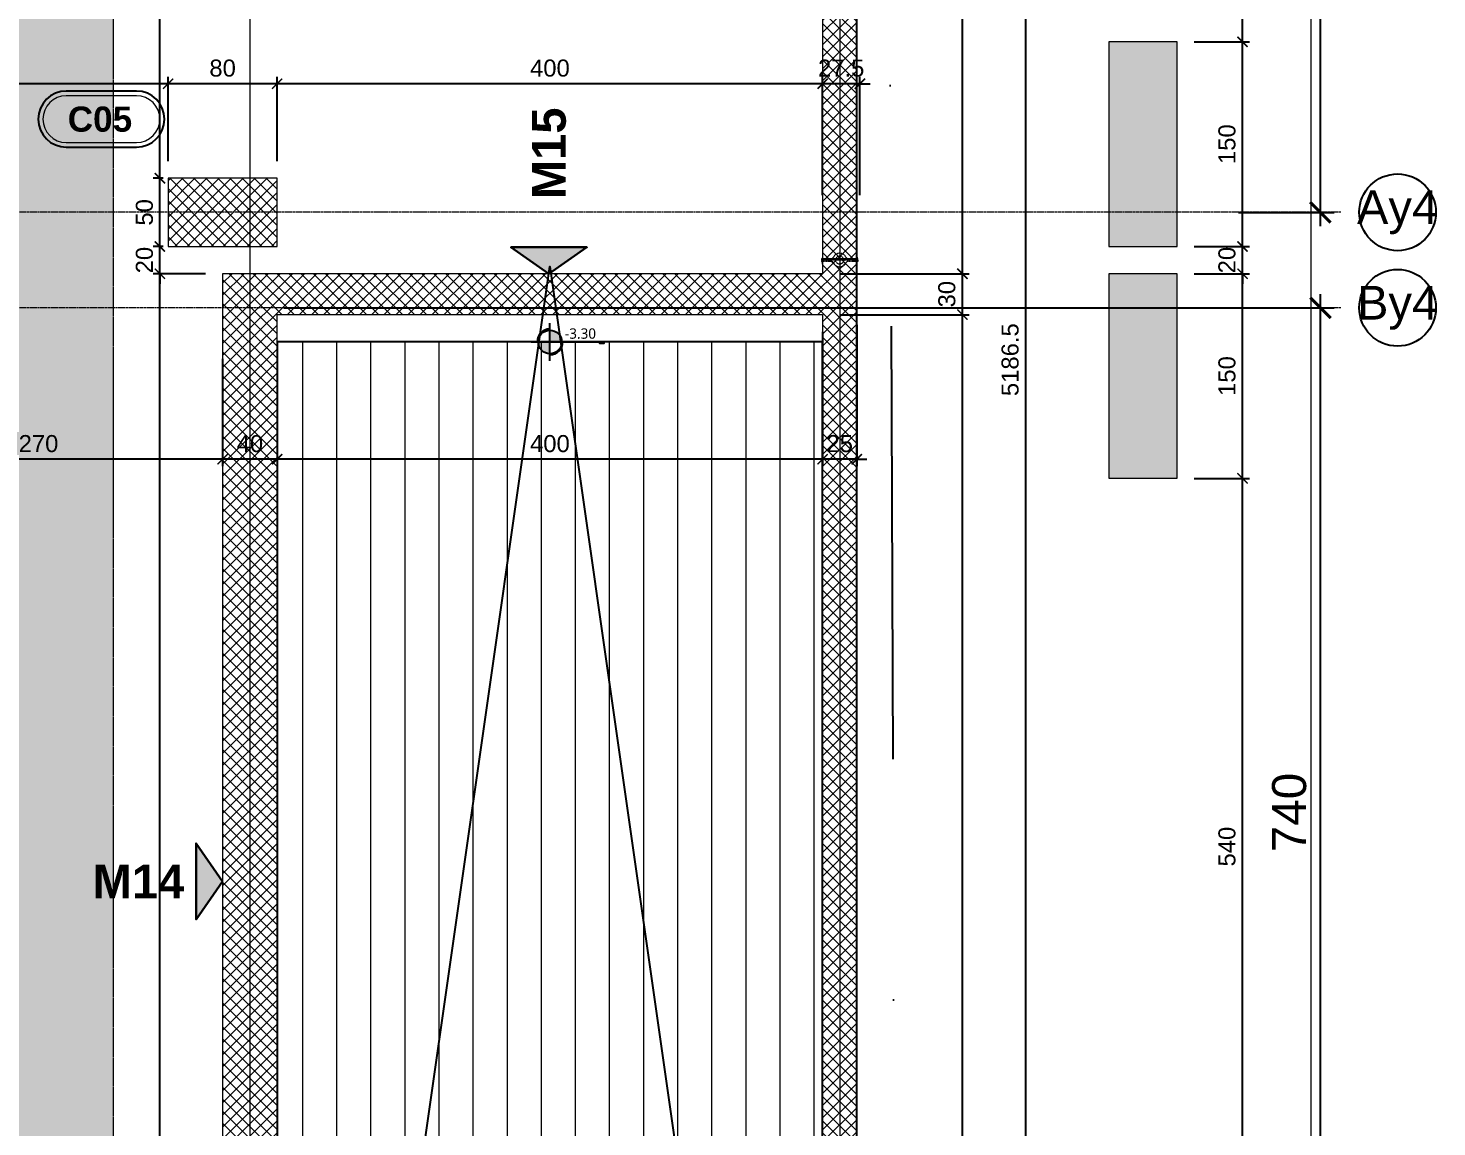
# Model space of a CAD drawing. Header units: inches. Extents: x 22 to 5410, y 6 to 6984.
# Drawn here: x 4377 to 5410, y 2442 to 3248 of the extents above; entities that cross this region are included whole.
import ezdxf
from ezdxf.enums import TextEntityAlignment as Align

# ---------------------------------------------------------------- set-up
doc = ezdxf.new("R2010")
doc.units = ezdxf.units.IN
doc.header["$MEASUREMENT"] = 0
for name, pattern in [('23486-A01$0${ Chain Double-Dash }', [0]), ('AXES', [2, 1.25, -0.25, 0.25, -0.25]), ('CACHE', [0.375, 0.25, -0.125]), ('CONTINU', [0]), ('Dot & Dashed', [335.138881, 158.75, -88.194444, 0, -88.194437])]:
    doc.linetypes.add(name, pattern=pattern)
for name, color, linetype in [('ARMINF', 1, 'Continuous'), ('AXES', 10, 'AXES'), ('BETON CACHE', 4, 'CACHE'), ('BETON COUPE', 3, 'CONTINU'), ('BORD', 5, 'Continuous'), ('CARTOUCHE @ 1', 7, 'Continuous'), ('COTE 50ème', 1, 'Continuous'), ('ELEVATION', 150, 'Continuous'), ('PILIER', 7, 'Continuous')]:
    doc.layers.add(name, color=color, linetype=linetype)
doc.layers.add('BETON HACHURE', color=252, linetype='Continuous', lineweight=13)
doc.layers.add('JOINT JEKTO', color=150, linetype='AXES', lineweight=35)
doc.layers.add('FMULT', color=150, linetype='Continuous', plot=False)
doc.layers.add('FOND DE FOUILLE', color=7, linetype='Continuous', true_color=0xfff3e5)
doc.layers.add('HORS GEL', color=7, linetype='CACHE', lineweight=5, true_color=0x00661a)
doc.layers.add('New_2D Drafting - General_Pen_No__4', color=252, linetype='Continuous', lineweight=13, true_color=0x696969)
doc.styles.add('BRMNAMES', font='swisseb.ttf', dxfattribs={"height": 20})
doc.styles.add('FA_Trebuchet 2.2 mm (cursiva-b.a)', font='trebucit.ttf', dxfattribs={"height": 2.2})
doc.styles.add('FN_TEXT_1.50', font='arial.ttf', dxfattribs={"height": 10})
doc.styles.add('RS_TEXT_1.50', font='arial.ttf', dxfattribs={"height": 12.5})
doc.styles.add('RS_TXT_100', font='arial.ttf', dxfattribs={"height": 25})
doc.styles.add('RS_TXT_50', font='arial.ttf', dxfattribs={"height": 12.5})
doc.dimstyles.new('RS_100CM_LINEAIRE', dxfattribs={"dimscale": 10, "dimtxt": 25, "dimasz": 1.5, "dimexe": 1, "dimexo": 2.5, "dimgap": 1, "dimtad": 1, "dimdec": 1, "dimrnd": 0.5, "dimdsep": 46, "dimtxsty": 'RS_TXT_100', "dimblk1": 'ARCHTICK', "dimblk2": 'ARCHTICK', "dimsah": 1, "dimcen": 2.5, "dimdle": 1, "dimclrt": 4, "dimadec": 0, "dimazin": 2, "dimtfac": 1, "dimtdec": 1, "dimtix": 1, "dimtmove": 2, "dimatfit": 3, "dimfxl": 1, "dimtolj": 1, "dimtzin": 0, "dimarcsym": 0})
doc.dimstyles.new('RS_50CM_LINEAIRE', dxfattribs={"dimscale": 5, "dimtxt": 12.5, "dimasz": 1.5, "dimexe": 1, "dimexo": 2.5, "dimgap": 1, "dimtad": 1, "dimdec": 1, "dimrnd": 0.5, "dimdsep": 46, "dimtxsty": 'RS_TXT_50', "dimblk1": 'ARCHTICK', "dimblk2": 'ARCHTICK', "dimsah": 1, "dimcen": 2.5, "dimdle": 1, "dimclrt": 4, "dimadec": 0, "dimazin": 2, "dimtfac": 1, "dimtdec": 1, "dimtix": 1, "dimtmove": 2, "dimatfit": 3, "dimfxl": 1, "dimtolj": 1, "dimtzin": 0, "dimarcsym": 0})

# ---------------------------------------------------------------- blocks, each defined once
blk = doc.blocks.new('A$C0b76a7b2')
at = {"layer": 'FMULT', "true_color": 0xcbb8ff}
h = blk.add_hatch(color=254, dxfattribs=at)
h.paths.add_polyline_path([(-470, 576.15), (-420, 576.15), (-420, 656.15), (-470, 656.15)])
h.paths.add_polyline_path([(234.92, 691.15), (184.92, 691.15), (184.92, 541.15), (234.92, 541.15)])
h.paths.add_polyline_path([(234.92, 1366.15), (184.92, 1366.15), (184.92, 1216.15), (234.92, 1216.15)])
h.paths.add_polyline_path([(234.92, 150), (184.92, 150), (184.92, 0), (234.92, 0)])
h.paths.add_polyline_path([(234.92, 1966.15), (184.92, 1966.15), (184.92, 1816.15), (234.92, 1816.15)])
h.paths.add_polyline_path([(234.92, 2656.15), (184.92, 2656.15), (184.92, 2506.15), (234.92, 2506.15)])
h.paths.add_polyline_path([(234.92, 2826.15), (184.92, 2826.15), (184.92, 2676.15), (234.92, 2676.15)])
h.paths.add_polyline_path([(234.92, 3516.15), (184.92, 3516.15), (184.92, 3366.15), (234.92, 3366.15)])
h.paths.add_polyline_path([(234.92, 4116.15), (184.92, 4116.15), (184.92, 3966.15), (234.92, 3966.15)])
h.paths.add_polyline_path([(234.92, 4791.15), (184.92, 4791.15), (184.92, 4641.15), (234.92, 4641.15)])
h.paths.add_polyline_path([(234.92, 5186.29), (184.92, 5186.29), (184.92, 5036.29), (234.92, 5036.29)])
at = {"layer": 'FMULT', "color": 3, "lineweight": 5}
for points in [[(234.92, 2826.15), (184.92, 2826.15), (184.92, 2676.15), (234.92, 2676.15)], [(234.92, 2656.15), (184.92, 2656.15), (184.92, 2506.15), (234.92, 2506.15)]]:
    blk.add_lwpolyline(points, close=True, dxfattribs=at)
blk = doc.blocks.new('AXES_FN')
at = {"color": 0, "linetype": 'Continuous'}
blk.add_circle((0, 15), 15, dxfattribs=at)
at = {"color": 0, "style": 'FN_TEXT_1.50'}
blk.add_attdef('AXES', text='', height=12.5, dxfattribs=at).set_placement((-48.89, 20.63), align=Align.MIDDLE_CENTER)
blk = doc.blocks.new('_ArchTick')
at = {"color": 0, "linetype": 'ByBlock', "const_width": 0.15}
blk.add_lwpolyline([(-0.5, -0.5), (0.5, 0.5)], dxfattribs=at)
blk = doc.blocks.new('*D569')
at = {"layer": 'AXES', "color": 0, "linetype": 'Continuous', "lineweight": -2, "ltscale": 0.5, "transparency": 16777216}
for p, q in [((5324.2, 3102.6), (5324.2, 3862.6)), ((5264.2, 3852.6), (5334.2, 3852.6)), ((5264.2, 3112.6), (5334.2, 3112.6))]:
    blk.add_line(p, q, dxfattribs=at)
at = {"layer": 'Defpoints', "color": 0, "linetype": 'Continuous', "ltscale": 0.5, "transparency": 16777216}
for p in [(5239.2, 3852.6), (5324.2, 3852.6), (5239.2, 3112.6)]:
    blk.add_point(p, dxfattribs=at)
at = {"layer": 'AXES', "color": 0, "linetype": 'Continuous', "lineweight": -2, "ltscale": 0.5, "transparency": 16777216, "xscale": 15, "yscale": 15, "zscale": 15}
for p, rotation in [((5324.2, 3852.6), 90), ((5324.2, 3112.6), 270)]:
    blk.add_blockref('_ArchTick', p, dxfattribs=dict(at, rotation=rotation))
at = {"layer": 'AXES', "color": 4, "linetype": 'Continuous', "lineweight": 5, "ltscale": 0.5, "transparency": 16777216, "insert": (5301.4, 3482.6), "char_height": 25, "attachment_point": 5, "rotation": 90, "style": 'RS_TXT_100'}
blk.add_mtext('\\A1;740', dxfattribs=at)
blk = doc.blocks.new('*D437')
at = {"layer": 'AXES', "color": 0, "linetype": 'Continuous', "lineweight": -2, "ltscale": 0.5, "transparency": 16777216}
for p, q in [((5324.2, 2292.6), (5324.2, 3052.6)), ((4564.2, 3042.6), (5334.2, 3042.6)), ((4564.2, 2302.6), (5334.2, 2302.6))]:
    blk.add_line(p, q, dxfattribs=at)
at = {"layer": 'Defpoints', "color": 0, "linetype": 'Continuous', "ltscale": 0.5, "transparency": 16777216}
for p in [(4539.2, 3042.6), (5324.2, 3042.6), (4539.2, 2302.6)]:
    blk.add_point(p, dxfattribs=at)
at = {"layer": 'AXES', "color": 0, "linetype": 'Continuous', "lineweight": -2, "ltscale": 0.5, "transparency": 16777216, "xscale": 15, "yscale": 15, "zscale": 15}
for p, rotation in [((5324.2, 3042.6), 90), ((5324.2, 2302.6), 270)]:
    blk.add_blockref('_ArchTick', p, dxfattribs=dict(at, rotation=rotation))
at = {"layer": 'AXES', "color": 4, "linetype": 'Continuous', "lineweight": 5, "ltscale": 0.5, "transparency": 16777216, "insert": (5301.4, 2672.6), "char_height": 25, "attachment_point": 5, "rotation": 90, "style": 'RS_TXT_100'}
blk.add_mtext('\\A1;740', dxfattribs=at)
blk = doc.blocks.new('PILIER')
at = {"color": 252}
blk.add_lwpolyline([(1.563, 1.2), (-1.437, 1.2, 1), (-1.437, -1.2), (1.563, -1.2, 1), (1.563, 1.2, -1)], format="xyb", dxfattribs=at)
at = {"color": 10, "lineweight": 20}
blk.add_lwpolyline([(1.563, 1), (-1.437, 1, 1), (-1.437, -1), (1.563, -1, 1)], format="xyb", close=True, dxfattribs=at)
at = {"color": 7, "style": 'BRMNAMES'}
blk.add_attdef('PILIER_TEXTE', text='', height=1.076, dxfattribs=at).set_placement((0, 0), align=Align.MIDDLE_CENTER)
blk = doc.blocks.new('ELEVATION _2')
blk.add_hatch(color=0).paths.add_polyline_path([(1.218, -0.851), (0, 0), (-1.218, -0.851)])
at = {"color": 0, "lineweight": 30}
blk.add_lwpolyline([(0, 0), (1.218, -0.851), (-1.218, -0.851), (0, 0)], dxfattribs=at)
at = {"color": 0, "style": 'BRMNAMES'}
blk.add_attdef('ELEVATION_TEXTE', text='', height=1.076, rotation=90, dxfattribs=at).set_placement((0, -1.251), align=Align.MIDDLE_RIGHT)
blk = doc.blocks.new('*D451')
at = {"layer": 'COTE 50ème', "color": 0, "lineweight": -2, "transparency": 16777216}
for p, q in [((4984.2, 3030.1), (4984.2, 2926.6)), ((4959.2, 3025.1), (4959.2, 2926.6)), ((4959.2, 2931.6), (4951.7, 2931.6)), ((4984.2, 2931.6), (4959.2, 2931.6)), ((4984.2, 2931.6), (4991.7, 2931.6))]:
    blk.add_line(p, q, dxfattribs=at)
at = {"layer": 'Defpoints', "color": 0, "transparency": 16777216}
for p in [(4959.2, 3037.6), (4984.2, 3042.6), (4959.2, 2931.6)]:
    blk.add_point(p, dxfattribs=at)
at = {"layer": 'COTE 50ème', "color": 0, "lineweight": -2, "transparency": 16777216, "xscale": 7.5, "yscale": 7.5, "zscale": 7.5}
blk.add_blockref('_ArchTick', (4959.2, 2931.6), dxfattribs=at)
at = {"layer": 'COTE 50ème', "color": 0, "lineweight": -2, "transparency": 16777216, "xscale": 7.5, "yscale": 7.5, "zscale": 7.5, "rotation": 180}
blk.add_blockref('_ArchTick', (4984.2, 2931.6), dxfattribs=at)
at = {"layer": 'COTE 50ème', "color": 4, "transparency": 16777216, "insert": (4971.7, 2943), "char_height": 12.5, "attachment_point": 5, "style": 'RS_TXT_50'}
blk.add_mtext('\\A1;25', dxfattribs=at)
blk = doc.blocks.new('*D452')
at = {"layer": 'COTE 50ème', "color": 0, "lineweight": -2, "transparency": 16777216}
for p, q in [((4959.2, 3025.1), (4959.2, 2926.6)), ((4559.2, 3005.1), (4559.2, 2926.6)), ((4964.2, 2931.6), (4554.2, 2931.6))]:
    blk.add_line(p, q, dxfattribs=at)
at = {"layer": 'Defpoints', "color": 0, "transparency": 16777216}
for p in [(4959.2, 3037.6), (4559.2, 3017.6), (4559.2, 2931.6)]:
    blk.add_point(p, dxfattribs=at)
at = {"layer": 'COTE 50ème', "color": 0, "lineweight": -2, "transparency": 16777216, "xscale": 7.5, "yscale": 7.5, "zscale": 7.5, "rotation": 180}
blk.add_blockref('_ArchTick', (4559.2, 2931.6), dxfattribs=at)
at = {"layer": 'COTE 50ème', "color": 0, "lineweight": -2, "transparency": 16777216, "xscale": 7.5, "yscale": 7.5, "zscale": 7.5}
blk.add_blockref('_ArchTick', (4959.2, 2931.6), dxfattribs=at)
at = {"layer": 'COTE 50ème', "color": 4, "transparency": 16777216, "insert": (4759.2, 2943), "char_height": 12.5, "attachment_point": 5, "style": 'RS_TXT_50'}
blk.add_mtext('\\A1;400', dxfattribs=at)
blk = doc.blocks.new('*D453')
at = {"layer": 'COTE 50ème', "color": 0, "lineweight": -2, "transparency": 16777216}
for p, q in [((4519.2, 3005.1), (4519.2, 2926.6)), ((4559.2, 3005.1), (4559.2, 2926.6)), ((4564.2, 2931.6), (4514.2, 2931.6))]:
    blk.add_line(p, q, dxfattribs=at)
at = {"layer": 'Defpoints', "color": 0, "transparency": 16777216}
for p in [(4519.2, 3017.6), (4559.2, 3017.6), (4519.2, 2931.6)]:
    blk.add_point(p, dxfattribs=at)
at = {"layer": 'COTE 50ème', "color": 0, "lineweight": -2, "transparency": 16777216, "xscale": 7.5, "yscale": 7.5, "zscale": 7.5, "rotation": 180}
blk.add_blockref('_ArchTick', (4519.2, 2931.6), dxfattribs=at)
at = {"layer": 'COTE 50ème', "color": 0, "lineweight": -2, "transparency": 16777216, "xscale": 7.5, "yscale": 7.5, "zscale": 7.5}
blk.add_blockref('_ArchTick', (4559.2, 2931.6), dxfattribs=at)
at = {"layer": 'COTE 50ème', "color": 4, "transparency": 16777216, "insert": (4539.2, 2943), "char_height": 12.5, "attachment_point": 5, "style": 'RS_TXT_50'}
blk.add_mtext('\\A1;40', dxfattribs=at)
blk = doc.blocks.new('*D454')
at = {"layer": 'COTE 50ème', "color": 0, "lineweight": -2, "transparency": 16777216}
for p, q in [((4249.2, 3005.1), (4249.2, 2926.6)), ((4519.2, 3005.1), (4519.2, 2926.6)), ((4524.2, 2931.6), (4244.2, 2931.6))]:
    blk.add_line(p, q, dxfattribs=at)
at = {"layer": 'Defpoints', "color": 0, "transparency": 16777216}
for p in [(4249.2, 3017.6), (4519.2, 3017.6), (4249.2, 2931.6)]:
    blk.add_point(p, dxfattribs=at)
at = {"layer": 'COTE 50ème', "color": 0, "lineweight": -2, "transparency": 16777216, "xscale": 7.5, "yscale": 7.5, "zscale": 7.5, "rotation": 180}
blk.add_blockref('_ArchTick', (4249.2, 2931.6), dxfattribs=at)
at = {"layer": 'COTE 50ème', "color": 0, "lineweight": -2, "transparency": 16777216, "xscale": 7.5, "yscale": 7.5, "zscale": 7.5}
blk.add_blockref('_ArchTick', (4519.2, 2931.6), dxfattribs=at)
at = {"layer": 'COTE 50ème', "color": 4, "transparency": 16777216, "insert": (4384.2, 2943), "char_height": 12.5, "attachment_point": 5, "style": 'RS_TXT_50'}
blk.add_mtext('\\A1;270', dxfattribs=at)
blk = doc.blocks.new('*D473')
at = {"layer": 'COTE 50ème', "color": 0, "lineweight": -2, "transparency": 16777216}
for p, q in [((4959.2, 3206.9), (4951.7, 3206.9)), ((4959.2, 3125.1), (4959.2, 3211.9)), ((4986.5, 3206.9), (4959.2, 3206.9)), ((4986.5, 3125.1), (4986.5, 3211.9)), ((4986.5, 3206.9), (4994, 3206.9))]:
    blk.add_line(p, q, dxfattribs=at)
at = {"layer": 'Defpoints', "color": 0, "transparency": 16777216}
for p in [(4959.2, 3206.9), (4959.2, 3112.6), (4986.5, 3112.6)]:
    blk.add_point(p, dxfattribs=at)
at = {"layer": 'COTE 50ème', "color": 0, "lineweight": -2, "transparency": 16777216, "xscale": 7.5, "yscale": 7.5, "zscale": 7.5}
blk.add_blockref('_ArchTick', (4959.2, 3206.9), dxfattribs=at)
at = {"layer": 'COTE 50ème', "color": 0, "lineweight": -2, "transparency": 16777216, "xscale": 7.5, "yscale": 7.5, "zscale": 7.5, "rotation": 180}
blk.add_blockref('_ArchTick', (4986.5, 3206.9), dxfattribs=at)
at = {"layer": 'COTE 50ème', "color": 4, "transparency": 16777216, "insert": (4972.8, 3218.3), "char_height": 12.5, "attachment_point": 5, "style": 'RS_TXT_50'}
blk.add_mtext('\\A1;27.5', dxfattribs=at)
blk = doc.blocks.new('*D474')
at = {"layer": 'COTE 50ème', "color": 0, "lineweight": -2, "transparency": 16777216}
for p, q in [((4964.2, 3206.9), (4554.2, 3206.9)), ((4559.2, 3150.1), (4559.2, 3211.9)), ((4959.2, 3125.1), (4959.2, 3211.9))]:
    blk.add_line(p, q, dxfattribs=at)
at = {"layer": 'Defpoints', "color": 0, "transparency": 16777216}
for p in [(4559.2, 3206.9), (4559.2, 3137.6), (4959.2, 3112.6)]:
    blk.add_point(p, dxfattribs=at)
at = {"layer": 'COTE 50ème', "color": 0, "lineweight": -2, "transparency": 16777216, "xscale": 7.5, "yscale": 7.5, "zscale": 7.5, "rotation": 180}
blk.add_blockref('_ArchTick', (4559.2, 3206.9), dxfattribs=at)
at = {"layer": 'COTE 50ème', "color": 0, "lineweight": -2, "transparency": 16777216, "xscale": 7.5, "yscale": 7.5, "zscale": 7.5}
blk.add_blockref('_ArchTick', (4959.2, 3206.9), dxfattribs=at)
at = {"layer": 'COTE 50ème', "color": 4, "transparency": 16777216, "insert": (4759.2, 3218.3), "char_height": 12.5, "attachment_point": 5, "style": 'RS_TXT_50'}
blk.add_mtext('\\A1;400', dxfattribs=at)
blk = doc.blocks.new('*D475')
at = {"layer": 'COTE 50ème', "color": 0, "lineweight": -2, "transparency": 16777216}
for p, q in [((4564.2, 3206.9), (4474.2, 3206.9)), ((4479.2, 3150.1), (4479.2, 3211.9)), ((4559.2, 3150.1), (4559.2, 3211.9))]:
    blk.add_line(p, q, dxfattribs=at)
at = {"layer": 'Defpoints', "color": 0, "transparency": 16777216}
for p in [(4479.2, 3206.9), (4479.2, 3137.6), (4559.2, 3137.6)]:
    blk.add_point(p, dxfattribs=at)
at = {"layer": 'COTE 50ème', "color": 0, "lineweight": -2, "transparency": 16777216, "xscale": 7.5, "yscale": 7.5, "zscale": 7.5, "rotation": 180}
blk.add_blockref('_ArchTick', (4479.2, 3206.9), dxfattribs=at)
at = {"layer": 'COTE 50ème', "color": 0, "lineweight": -2, "transparency": 16777216, "xscale": 7.5, "yscale": 7.5, "zscale": 7.5}
blk.add_blockref('_ArchTick', (4559.2, 3206.9), dxfattribs=at)
at = {"layer": 'COTE 50ème', "color": 4, "transparency": 16777216, "insert": (4519.2, 3218.3), "char_height": 12.5, "attachment_point": 5, "style": 'RS_TXT_50'}
blk.add_mtext('\\A1;80', dxfattribs=at)
blk = doc.blocks.new('*D476')
at = {"layer": 'COTE 50ème', "color": 0, "lineweight": -2, "transparency": 16777216}
for p, q in [((4484.2, 3206.9), (4174.2, 3206.9)), ((4179.2, 3150.1), (4179.2, 3211.9)), ((4479.2, 3150.1), (4479.2, 3211.9))]:
    blk.add_line(p, q, dxfattribs=at)
at = {"layer": 'Defpoints', "color": 0, "transparency": 16777216}
for p in [(4179.2, 3206.9), (4179.2, 3137.6), (4479.2, 3137.6)]:
    blk.add_point(p, dxfattribs=at)
at = {"layer": 'COTE 50ème', "color": 0, "lineweight": -2, "transparency": 16777216, "xscale": 7.5, "yscale": 7.5, "zscale": 7.5, "rotation": 180}
blk.add_blockref('_ArchTick', (4179.2, 3206.9), dxfattribs=at)
at = {"layer": 'COTE 50ème', "color": 0, "lineweight": -2, "transparency": 16777216, "xscale": 7.5, "yscale": 7.5, "zscale": 7.5}
blk.add_blockref('_ArchTick', (4479.2, 3206.9), dxfattribs=at)
at = {"layer": 'COTE 50ème', "color": 4, "transparency": 16777216, "insert": (4329.2, 3218.3), "char_height": 12.5, "attachment_point": 5, "style": 'RS_TXT_50'}
blk.add_mtext('\\A1;300', dxfattribs=at)
blk = doc.blocks.new('*D556')
at = {"layer": 'COTE 50ème', "color": 0, "lineweight": -2, "transparency": 16777216}
for p, q in [((4971.7, 3037.6), (5066.7, 3037.6)), ((5061.7, 406.5), (5061.7, 3042.6)), ((4996.7, 411.5), (5066.7, 411.5))]:
    blk.add_line(p, q, dxfattribs=at)
at = {"layer": 'Defpoints', "color": 0, "transparency": 16777216}
for p in [(4959.2, 3037.6), (5061.7, 3037.6), (4984.2, 411.5)]:
    blk.add_point(p, dxfattribs=at)
at = {"layer": 'COTE 50ème', "color": 0, "lineweight": -2, "transparency": 16777216, "xscale": 7.5, "yscale": 7.5, "zscale": 7.5}
for p, rotation in [((5061.7, 3037.6), 90), ((5061.7, 411.5), 270)]:
    blk.add_blockref('_ArchTick', p, dxfattribs=dict(at, rotation=rotation))
at = {"layer": 'COTE 50ème', "color": 4, "transparency": 16777216, "insert": (5050.3, 1724.6), "char_height": 12.5, "attachment_point": 5, "rotation": 90, "style": 'RS_TXT_50'}
blk.add_mtext('\\A1;2626', dxfattribs=at)
blk = doc.blocks.new('*D557')
at = {"layer": 'COTE 50ème', "color": 0, "lineweight": -2, "transparency": 16777216}
for p, q in [((5061.7, 3032.6), (5061.7, 3072.6)), ((4971.7, 3067.6), (5066.7, 3067.6)), ((4971.7, 3037.6), (5066.7, 3037.6))]:
    blk.add_line(p, q, dxfattribs=at)
at = {"layer": 'Defpoints', "color": 0, "transparency": 16777216}
for p in [(4959.2, 3067.6), (5061.7, 3067.6), (4959.2, 3037.6)]:
    blk.add_point(p, dxfattribs=at)
at = {"layer": 'COTE 50ème', "color": 0, "lineweight": -2, "transparency": 16777216, "xscale": 7.5, "yscale": 7.5, "zscale": 7.5}
for p, rotation in [((5061.7, 3067.6), 90), ((5061.7, 3037.6), 270)]:
    blk.add_blockref('_ArchTick', p, dxfattribs=dict(at, rotation=rotation))
at = {"layer": 'COTE 50ème', "color": 4, "transparency": 16777216, "insert": (5050.3, 3052.6), "char_height": 12.5, "attachment_point": 5, "rotation": 90, "style": 'RS_TXT_50'}
blk.add_mtext('\\A1;30', dxfattribs=at)
blk = doc.blocks.new('*D558')
at = {"layer": 'COTE 50ème', "color": 0, "lineweight": -2, "transparency": 16777216}
for p, q in [((4971.7, 3812.6), (5066.7, 3812.6)), ((5061.7, 3062.6), (5061.7, 3817.6)), ((4971.7, 3067.6), (5066.7, 3067.6))]:
    blk.add_line(p, q, dxfattribs=at)
at = {"layer": 'Defpoints', "color": 0, "transparency": 16777216}
for p in [(4959.2, 3812.6), (5061.7, 3812.6), (4959.2, 3067.6)]:
    blk.add_point(p, dxfattribs=at)
at = {"layer": 'COTE 50ème', "color": 0, "lineweight": -2, "transparency": 16777216, "xscale": 7.5, "yscale": 7.5, "zscale": 7.5}
for p, rotation in [((5061.7, 3812.6), 90), ((5061.7, 3067.6), 270)]:
    blk.add_blockref('_ArchTick', p, dxfattribs=dict(at, rotation=rotation))
at = {"layer": 'COTE 50ème', "color": 4, "transparency": 16777216, "insert": (5050.3, 3440.1), "char_height": 12.5, "attachment_point": 5, "rotation": 90, "style": 'RS_TXT_50'}
blk.add_mtext('\\A1;745', dxfattribs=at)
blk = doc.blocks.new('*D562')
at = {"layer": 'COTE 50ème', "color": 0, "lineweight": -2, "transparency": 16777216}
for p, q in [((5108.1, 406.5), (5108.1, 5602.8)), ((4996.7, 5597.8), (5113.1, 5597.8)), ((4996.7, 411.5), (5113.1, 411.5))]:
    blk.add_line(p, q, dxfattribs=at)
at = {"layer": 'Defpoints', "color": 0, "transparency": 16777216}
for p in [(4984.2, 5597.8), (5108.1, 5597.8), (4984.2, 411.5)]:
    blk.add_point(p, dxfattribs=at)
at = {"layer": 'COTE 50ème', "color": 0, "lineweight": -2, "transparency": 16777216, "xscale": 7.5, "yscale": 7.5, "zscale": 7.5}
for p, rotation in [((5108.1, 5597.8), 90), ((5108.1, 411.5), 270)]:
    blk.add_blockref('_ArchTick', p, dxfattribs=dict(at, rotation=rotation))
at = {"layer": 'COTE 50ème', "color": 4, "transparency": 16777216, "insert": (5096.7, 3004.6), "char_height": 12.5, "attachment_point": 5, "rotation": 90, "style": 'RS_TXT_50'}
blk.add_mtext('\\A1;5186.5', dxfattribs=at)
blk = doc.blocks.new('*D565')
at = {"layer": 'COTE 50ème', "color": 0, "lineweight": -2, "transparency": 16777216}
for p, q in [((4473.2, 1672.6), (4473.2, 3072.6)), ((4506.7, 3067.6), (4468.2, 3067.6)), ((4506.7, 1677.6), (4468.2, 1677.6))]:
    blk.add_line(p, q, dxfattribs=at)
at = {"layer": 'Defpoints', "color": 0, "transparency": 16777216}
for p in [(4473.2, 3067.6), (4519.2, 3067.6), (4519.2, 1677.6)]:
    blk.add_point(p, dxfattribs=at)
at = {"layer": 'COTE 50ème', "color": 0, "lineweight": -2, "transparency": 16777216, "xscale": 7.5, "yscale": 7.5, "zscale": 7.5}
for p, rotation in [((4473.2, 3067.6), 90), ((4473.2, 1677.6), 270)]:
    blk.add_blockref('_ArchTick', p, dxfattribs=dict(at, rotation=rotation))
at = {"layer": 'COTE 50ème', "color": 4, "transparency": 16777216, "insert": (4461.9, 2372.6), "char_height": 12.5, "attachment_point": 5, "rotation": 90, "style": 'RS_TXT_50'}
blk.add_mtext('\\A1;1390', dxfattribs=at)
blk = doc.blocks.new('*D621')
at = {"layer": 'COTE 50ème', "color": 0, "lineweight": -2, "transparency": 16777216}
for p, q in [((4473.2, 3087.6), (4473.2, 3095.1)), ((4475.5, 3087.6), (4468.2, 3087.6)), ((4473.2, 3067.6), (4473.2, 3087.6)), ((4506.7, 3067.6), (4468.2, 3067.6)), ((4473.2, 3067.6), (4473.2, 3060.1))]:
    blk.add_line(p, q, dxfattribs=at)
at = {"layer": 'Defpoints', "color": 0, "transparency": 16777216}
for p in [(4473.2, 3087.6), (4488, 3087.6), (4519.2, 3067.6)]:
    blk.add_point(p, dxfattribs=at)
at = {"layer": 'COTE 50ème', "color": 0, "lineweight": -2, "transparency": 16777216, "xscale": 7.5, "yscale": 7.5, "zscale": 7.5}
for p, rotation in [((4473.2, 3087.6), 270), ((4473.2, 3067.6), 90)]:
    blk.add_blockref('_ArchTick', p, dxfattribs=dict(at, rotation=rotation))
at = {"layer": 'COTE 50ème', "color": 4, "transparency": 16777216, "insert": (4461.9, 3077.6), "char_height": 12.5, "attachment_point": 5, "rotation": 90, "style": 'RS_TXT_50'}
blk.add_mtext('\\A1;20', dxfattribs=at)
blk = doc.blocks.new('*D622')
at = {"layer": 'COTE 50ème', "color": 0, "lineweight": -2, "transparency": 16777216}
for p, q in [((4473.2, 3082.6), (4473.2, 3142.6)), ((4475.5, 3137.6), (4468.2, 3137.6)), ((4475.5, 3087.6), (4468.2, 3087.6))]:
    blk.add_line(p, q, dxfattribs=at)
at = {"layer": 'Defpoints', "color": 0, "transparency": 16777216}
for p in [(4473.2, 3137.6), (4488, 3137.6), (4488, 3087.6)]:
    blk.add_point(p, dxfattribs=at)
at = {"layer": 'COTE 50ème', "color": 0, "lineweight": -2, "transparency": 16777216, "xscale": 7.5, "yscale": 7.5, "zscale": 7.5}
for p, rotation in [((4473.2, 3137.6), 90), ((4473.2, 3087.6), 270)]:
    blk.add_blockref('_ArchTick', p, dxfattribs=dict(at, rotation=rotation))
at = {"layer": 'COTE 50ème', "color": 4, "transparency": 16777216, "insert": (4461.9, 3112.6), "char_height": 12.5, "attachment_point": 5, "rotation": 90, "style": 'RS_TXT_50'}
blk.add_mtext('\\A1;50', dxfattribs=at)
blk = doc.blocks.new('*D623')
at = {"layer": 'COTE 50ème', "color": 0, "lineweight": -2, "transparency": 16777216}
for p, q in [((4506.7, 3812.6), (4468.2, 3812.6)), ((4473.2, 3132.6), (4473.2, 3817.6)), ((4475.5, 3137.6), (4468.2, 3137.6))]:
    blk.add_line(p, q, dxfattribs=at)
at = {"layer": 'Defpoints', "color": 0, "transparency": 16777216}
for p in [(4473.2, 3812.6), (4519.2, 3812.6), (4488, 3137.6)]:
    blk.add_point(p, dxfattribs=at)
at = {"layer": 'COTE 50ème', "color": 0, "lineweight": -2, "transparency": 16777216, "xscale": 7.5, "yscale": 7.5, "zscale": 7.5}
for p, rotation in [((4473.2, 3812.6), 90), ((4473.2, 3137.6), 270)]:
    blk.add_blockref('_ArchTick', p, dxfattribs=dict(at, rotation=rotation))
at = {"layer": 'COTE 50ème', "color": 4, "transparency": 16777216, "insert": (4461.9, 3475.1), "char_height": 12.5, "attachment_point": 5, "rotation": 90, "style": 'RS_TXT_50'}
blk.add_mtext('\\A1;675', dxfattribs=at)
blk = doc.blocks.new('Cota de Nivel (planta)')
h = blk.add_hatch(color=256)
h.dxf.hatch_style = 1
h.paths.add_polyline_path([(2.5, 0, 0.4142136), (0, 2.5), (0, 0)])
h.paths.add_polyline_path([(-2.5, 0, 0.4142136), (0, -2.5), (0, 0)])
h = blk.add_hatch(color=256)
h.dxf.hatch_style = 1
h.paths.add_polyline_path([(10.5, 0), (10.5, -0.25), (11.5, -0.25), (11.5, 0)])
for p, q in [((0, -4), (0, 4)), ((-4, 0), (11.5, 0))]:
    blk.add_line(p, q)
blk.add_lwpolyline([(11.5, 0), (10.5, 0), (10.5, -0.25), (11.5, -0.25)], close=True)
blk.add_circle((0, 0), 2.5)
for start, end in [(90, 180), (270, 0)]:
    blk.add_arc((0, 0), 2.725, start, end)
at = {"style": 'FA_Trebuchet 2.2 mm (cursiva-b.a)', "flags": 8}
blk.add_attdef('NIVEL', text='', height=2.2, dxfattribs=at).set_placement((3.175, 1.775), align=Align.MIDDLE_LEFT)
blk = doc.blocks.new('*D754')
at = {"layer": 'ARMINF', "color": 0, "lineweight": -2, "transparency": 16777216}
for p, q in [((5231.6, 2917.6), (5272.1, 2917.6)), ((5267.1, 2372.6), (5267.1, 2922.6)), ((5231.6, 2377.6), (5272.1, 2377.6))]:
    blk.add_line(p, q, dxfattribs=at)
at = {"layer": 'Defpoints', "color": 0, "transparency": 16777216}
for p in [(5219.1, 2917.6), (5267.1, 2917.6), (5219.1, 2377.6)]:
    blk.add_point(p, dxfattribs=at)
at = {"layer": 'ARMINF', "color": 0, "lineweight": -2, "transparency": 16777216, "xscale": 7.5, "yscale": 7.5, "zscale": 7.5}
for p, rotation in [((5267.1, 2917.6), 90), ((5267.1, 2377.6), 270)]:
    blk.add_blockref('_ArchTick', p, dxfattribs=dict(at, rotation=rotation))
at = {"layer": 'ARMINF', "color": 4, "transparency": 16777216, "insert": (5255.7, 2647.6), "char_height": 12.5, "attachment_point": 5, "rotation": 90, "style": 'RS_TXT_50'}
blk.add_mtext('\\A1;540', dxfattribs=at)
blk = doc.blocks.new('*D755')
at = {"layer": 'ARMINF', "color": 0, "lineweight": -2, "transparency": 16777216}
for p, q in [((5267.1, 2912.6), (5267.1, 3072.6)), ((5231.6, 3067.6), (5272.1, 3067.6)), ((5231.6, 2917.6), (5272.1, 2917.6))]:
    blk.add_line(p, q, dxfattribs=at)
at = {"layer": 'Defpoints', "color": 0, "transparency": 16777216}
for p in [(5219.1, 3067.6), (5267.1, 3067.6), (5219.1, 2917.6)]:
    blk.add_point(p, dxfattribs=at)
at = {"layer": 'ARMINF', "color": 0, "lineweight": -2, "transparency": 16777216, "xscale": 7.5, "yscale": 7.5, "zscale": 7.5}
for p, rotation in [((5267.1, 3067.6), 90), ((5267.1, 2917.6), 270)]:
    blk.add_blockref('_ArchTick', p, dxfattribs=dict(at, rotation=rotation))
at = {"layer": 'ARMINF', "color": 4, "transparency": 16777216, "insert": (5255.7, 2992.6), "char_height": 12.5, "attachment_point": 5, "rotation": 90, "style": 'RS_TXT_50'}
blk.add_mtext('\\A1;150', dxfattribs=at)
blk = doc.blocks.new('*D756')
at = {"layer": 'ARMINF', "color": 0, "lineweight": -2, "transparency": 16777216}
for p, q in [((5267.1, 3087.6), (5267.1, 3095.1)), ((5231.6, 3087.6), (5272.1, 3087.6)), ((5267.1, 3067.6), (5267.1, 3087.6)), ((5231.6, 3067.6), (5272.1, 3067.6)), ((5267.1, 3067.6), (5267.1, 3060.1))]:
    blk.add_line(p, q, dxfattribs=at)
at = {"layer": 'Defpoints', "color": 0, "transparency": 16777216}
for p in [(5219.1, 3087.6), (5267.1, 3087.6), (5219.1, 3067.6)]:
    blk.add_point(p, dxfattribs=at)
at = {"layer": 'ARMINF', "color": 0, "lineweight": -2, "transparency": 16777216, "xscale": 7.5, "yscale": 7.5, "zscale": 7.5}
for p, rotation in [((5267.1, 3087.6), 270), ((5267.1, 3067.6), 90)]:
    blk.add_blockref('_ArchTick', p, dxfattribs=dict(at, rotation=rotation))
at = {"layer": 'ARMINF', "color": 4, "transparency": 16777216, "insert": (5255.7, 3077.6), "char_height": 12.5, "attachment_point": 5, "rotation": 90, "style": 'RS_TXT_50'}
blk.add_mtext('\\A1;20', dxfattribs=at)
blk = doc.blocks.new('*D757')
at = {"layer": 'ARMINF', "color": 0, "lineweight": -2, "transparency": 16777216}
for p, q in [((5231.6, 3237.6), (5272.1, 3237.6)), ((5267.1, 3082.6), (5267.1, 3242.6)), ((5231.6, 3087.6), (5272.1, 3087.6))]:
    blk.add_line(p, q, dxfattribs=at)
at = {"layer": 'Defpoints', "color": 0, "transparency": 16777216}
for p in [(5219.1, 3237.6), (5267.1, 3237.6), (5219.1, 3087.6)]:
    blk.add_point(p, dxfattribs=at)
at = {"layer": 'ARMINF', "color": 0, "lineweight": -2, "transparency": 16777216, "xscale": 7.5, "yscale": 7.5, "zscale": 7.5}
for p, rotation in [((5267.1, 3237.6), 90), ((5267.1, 3087.6), 270)]:
    blk.add_blockref('_ArchTick', p, dxfattribs=dict(at, rotation=rotation))
at = {"layer": 'ARMINF', "color": 4, "transparency": 16777216, "insert": (5255.7, 3162.6), "char_height": 12.5, "attachment_point": 5, "rotation": 90, "style": 'RS_TXT_50'}
blk.add_mtext('\\A1;150', dxfattribs=at)
blk = doc.blocks.new('*D758')
at = {"layer": 'ARMINF', "color": 0, "lineweight": -2, "transparency": 16777216}
for p, q in [((5267.1, 3232.6), (5267.1, 3782.6)), ((5231.6, 3777.6), (5272.1, 3777.6)), ((5231.6, 3237.6), (5272.1, 3237.6))]:
    blk.add_line(p, q, dxfattribs=at)
at = {"layer": 'Defpoints', "color": 0, "transparency": 16777216}
for p in [(5219.1, 3777.6), (5267.1, 3777.6), (5219.1, 3237.6)]:
    blk.add_point(p, dxfattribs=at)
at = {"layer": 'ARMINF', "color": 0, "lineweight": -2, "transparency": 16777216, "xscale": 7.5, "yscale": 7.5, "zscale": 7.5}
for p, rotation in [((5267.1, 3777.6), 90), ((5267.1, 3237.6), 270)]:
    blk.add_blockref('_ArchTick', p, dxfattribs=dict(at, rotation=rotation))
at = {"layer": 'ARMINF', "color": 4, "transparency": 16777216, "insert": (5255.7, 3507.6), "char_height": 12.5, "attachment_point": 5, "rotation": 90, "style": 'RS_TXT_50'}
blk.add_mtext('\\A1;540', dxfattribs=at)

msp = doc.modelspace()

# ---------------------------------------------------------------- hatches: boundary and pattern name
at = {"layer": 'BETON HACHURE', "transparency": 33554585}
h = msp.add_hatch(dxfattribs=at)
h.set_pattern_fill('ANSI37', color=256, scale=50, angle=270, style=0)
h.set_pattern_definition([(315, (-53197.0064, 74780.388), (4.4194174, 4.4194174), []), (45, (-53197.0064, 74780.388), (-4.4194174, 4.4194174), [])])
h.paths.add_polyline_path([(2299.21, 3277.78), (2324.21, 3277.78), (2324.21, 2952.78), (2299.21, 2952.78)], flags=0)
h.paths.add_polyline_path([(2299.21, 3277.78), (2324.21, 3277.78), (2324.21, 2952.78), (2299.21, 2952.78)], flags=0)
h.paths.add_polyline_path([(4479.2, 3137.63), (4479.21, 3087.63), (4559.21, 3087.63), (4559.2, 3137.63)], flags=0)
h.paths.add_polyline_path([(4099.2, 3137.63), (4099.2, 3087.63), (4179.2, 3087.63), (4179.2, 3137.63)], flags=0)
edge = h.paths.add_edge_path(flags=0)
edge.add_arc((4139.2, 4452.63), 40, 0, 360)
edge = h.paths.add_edge_path(flags=0)
edge.add_arc((4139.2, 5127.63), 40, 0, 360)
edge = h.paths.add_edge_path(flags=0)
edge.add_arc((4139.2, 3852.63), 40, 0, 360)
h.paths.add_polyline_path([(4984.21, 5597.77), (795.36, 5597.78), (406.07, 861.07), (4984.21, 411.49)])
edge = h.paths.add_edge_path(flags=0)
edge.add_arc((4139.2, 3852.63), 40, 0, 360)
h.paths.add_polyline_path([(2924.21, 5572.78), (2924.21, 5152.63), (2949.21, 5152.63), (2949.21, 5572.78), (4519.21, 5572.78), (4519.2, 5102.63), (4559.21, 5102.63), (4559.21, 5572.78), (4959.21, 5572.77), (4959.21, 3842.63), (4559.21, 3842.63), (4559.21, 4477.63), (4519.2, 4477.63), (4519.2, 3812.63), (4959.21, 3812.63), (4959.21, 3067.63), (4519.2, 3067.63), (4519.2, 1677.63), (4559.21, 1677.63), (4559.21, 3037.63), (4959.21, 3037.63), (4959.21, 439.06), (4186.71, 514.92), (4186.71, 1002.63), (4161.71, 1002.63), (4161.71, 517.38), (2856.71, 645.53), (2856.71, 1002.63), (2831.71, 1002.63), (2831.71, 647.99), (1644.21, 764.6), (1644.21, 1002.63), (1594.21, 1002.63), (1594.21, 769.51), (433, 883.55), (504.35, 1751.63), (814.21, 1751.63), (814.21, 1801.63), (508.46, 1801.63), (608.4, 3017.63), (814.21, 3017.63), (814.21, 3067.63), (612.5, 3067.63), (614.35, 3087.63), (814.21, 3087.63), (814.21, 3137.63), (618.26, 3137.63), (674.97, 3827.63), (814.21, 3827.63), (814.21, 3877.63), (679.07, 3877.63), (724.28, 4427.63), (814.21, 4427.63), (814.21, 4477.63), (728.39, 4477.63), (818.39, 5572.78), (1596.71, 5572.78), (1596.71, 5152.63), (1621.71, 5152.63), (1621.71, 5572.78)], flags=16)
h.paths.add_polyline_path([(4099.2, 3892.63), (4099.2, 3812.63), (4179.2, 3812.63), (4179.2, 3892.63)], flags=0)
at = {"layer": 'FOND DE FOUILLE', "true_color": 0xfff4eb, "transparency": 33554508}
h = msp.add_hatch(color=7, dxfattribs=at)
h.dxf.hatch_style = 1
h.paths.add_polyline_path([(1859.21, 812.63), (4439.21, 812.63), (4439.21, 3257.63), (3204.21, 3257.63), (3204.21, 5342.63), (774.39, 5342.63), (573.45, 2897.63), (1859.21, 2897.63)])
at = {"layer": 'New_2D Drafting - General_Pen_No__4', "linetype": 'Continuous', "lineweight": 0, "true_color": 0xc7c8ca, "transparency": 33554546}
h = msp.add_hatch(dxfattribs=at)
h.set_pattern_fill('ANSI31', color=9, scale=200, angle=45, style=0)
h.set_pattern_definition([(90, (-53197.006, 74780.388), (-25, 0), [])])
h.paths.add_polyline_path([(4559.21, 1672.78), (4959.21, 1672.78), (4959.21, 3017.63), (4559.21, 3017.63)])

# ---------------------------------------------------------------- linework, layer by layer
at = {"layer": 'AXES', "lineweight": 5, "ltscale": 1.3}
for p, q in [((5339.21, 3112.63), (159.21, 3112.63)), ((5339.21, 3042.63), (159.21, 3042.63))]:
    msp.add_line(p, q, dxfattribs=at)
at = {"layer": 'BETON CACHE', "color": 232, "linetype": 'Dot & Dashed', "ltscale": 2}
msp.add_lwpolyline([(5019.83, 277.54), (3706.6, 317.29), (359.34, 723.07), (760.44, 5603.74), (4409.72, 5717.26), (4999.12, 5710.69)], close=True, dxfattribs=at)
at = {"layer": 'BETON CACHE', "lineweight": 5, "ltscale": 2}
msp.add_lwpolyline([(1859.21, 2547.63), (1859.21, 812.63), (4439.21, 812.63), (4439.21, 3257.63), (3204.21, 3257.63), (3204.21, 5342.63), (774.39, 5342.63), (573.45, 2897.63), (1459.21, 2897.63)], dxfattribs=at)
at = {"layer": 'BETON COUPE', "lineweight": 5}
for points in [[(4984.21, 5597.77), (795.36, 5597.78), (406.07, 861.07), (4984.21, 411.49)], [(4479.21, 3137.63), (4479.21, 3087.63), (4559.21, 3087.63), (4559.21, 3137.63)]]:
    msp.add_lwpolyline(points, close=True, dxfattribs=at)
msp.add_lwpolyline([(4959.21, 5572.77), (4959.21, 3842.63), (4559.21, 3842.63), (4559.21, 4477.63), (4519.2, 4477.63), (4519.2, 3812.63), (4959.21, 3812.63), (4959.21, 3067.63), (4519.2, 3067.63), (4519.2, 1677.63), (4559.21, 1677.63), (4559.21, 3037.63), (4959.21, 3037.63), (4959.21, 439.06), (4186.71, 514.92), (4186.71, 1002.63), (4161.71, 1002.63), (4161.71, 517.38), (2856.71, 645.53), (2856.71, 1002.63), (2831.71, 1002.63), (2831.71, 647.99), (1644.21, 764.6)], dxfattribs=at)
at = {"layer": 'BETON COUPE'}
msp.add_lwpolyline([(4559.21, 1672.78), (4759.21, 3072.84), (4959.21, 1672.78)], dxfattribs=at)
at = {"layer": 'BORD'}
for points in [[(4984.21, 411.49), (4984.21, 5597.77), (795.36, 5597.78), (406.07, 861.07)], [(4559.21, 1672.78), (4959.21, 1672.78), (4959.21, 3017.63), (4559.21, 3017.63)]]:
    msp.add_lwpolyline(points, close=True, dxfattribs=at)
msp.add_lwpolyline([(4958.68, 3078.64), (4984.21, 3078.64)], dxfattribs=at)
at = {"layer": 'FMULT', "lineweight": 5, "ltscale": 0.5}
msp.add_lwpolyline([(21.78, 5.53), (5317.54, 5.53), (5317.54, 6349.75), (21.78, 6349.75)], close=True, dxfattribs=at)
at = {"layer": 'HORS GEL', "linetype": '23486-A01$0${ Chain Double-Dash }', "ltscale": 1.2}
for p, q in [((4539.2, 5842.63), (4539.2, 112.64)), ((4971.71, 5842.63), (4971.71, 112.64))]:
    msp.add_line(p, q, dxfattribs=at)
at = {"layer": 'JOINT JEKTO', "lineweight": 5, "ltscale": 0.5}
for p, q in [((4959.21, 3080.64), (4958.87, 3079.15)), ((4965.38, 3078.64), (4959.21, 3078.64)), ((4984.21, 3078.64), (4978.03, 3078.64)), ((4984.21, 3080.64), (4984.54, 3079.15)), ((4959.21, 3074.64), (4958.87, 3076.13)), ((4984.21, 3077.64), (4959.21, 3077.64)), ((4965.38, 3076.64), (4959.21, 3076.64)), ((4984.21, 3076.64), (4978.03, 3076.64)), ((4984.21, 3074.64), (4984.54, 3076.13))]:
    msp.add_line(p, q, dxfattribs=at)
msp.add_circle((4971.71, 3077.64), 3, dxfattribs=at)
for centre, radius, start, end in [((4959.21, 3077.64), 1, 139.56546, 220.43454), ((4956.92, 3079.59), 2, 319.56546, 347.45747), ((4965.38, 3080.64), 2, 270, 334.62307), ((4971.71, 3077.64), 5, 25.37693, 154.62307), ((4978.03, 3080.64), 2, 205.37693, 270), ((4986.49, 3079.59), 2, 192.54253, 220.43454), ((4984.21, 3077.64), 1, 319.56546, 40.43454), ((4956.92, 3075.69), 2, 12.54253, 40.43454), ((4965.38, 3074.64), 2, 25.37693, 90), ((4971.71, 3077.64), 5, 205.37693, 334.62307), ((4978.03, 3074.64), 2, 90, 154.62307), ((4986.49, 3075.69), 2, 139.56546, 167.45747)]:
    msp.add_arc(centre, radius, start, end, dxfattribs=at)

# ---------------------------------------------------------------- block references
at = {"layer": 'ARMINF'}
msp.add_blockref('A$C0b76a7b2', (4984.21, 411.49), dxfattribs=at)
at = {"layer": 'AXES', "linetype": 'ByBlock'}
ref = msp.add_blockref('AXES_FN', (5352.67, 3112.63), dxfattribs=dict(at, xscale=1.875, yscale=1.875, zscale=1.875, rotation=270))
ref.add_attrib('AXES', 'Ay4', dxfattribs={"layer": '0', "color": 0, "height": 24.75, "style": 'RS_TEXT_1.50'}).set_placement((5380.79, 3112.63), align=Align.MIDDLE)
ref = msp.add_blockref('AXES_FN', (5352.67, 3042.63), dxfattribs=dict(at, xscale=1.875, yscale=1.875, zscale=1.875, rotation=270))
ref.add_attrib('AXES', 'By4', dxfattribs={"layer": '0', "color": 0, "height": 24.75, "style": 'RS_TEXT_1.50'}).set_placement((5380.79, 3042.63), align=Align.MIDDLE)
at = {"layer": 'CARTOUCHE @ 1'}
ref = msp.add_blockref('Cota de Nivel (planta)', (4759.21, 3017.63), dxfattribs=dict(at, xscale=3.456, yscale=3.456, zscale=3.456))
ref.add_attrib('NIVEL', '-3.30', dxfattribs={"layer": '0', "color": 240, "height": 7.603, "style": 'FA_Trebuchet 2.2 mm (cursiva-b.a)'}).set_placement((4770.18, 3023.77), align=Align.MIDDLE_LEFT)
at = {"layer": 'ELEVATION'}
ref = msp.add_blockref('ELEVATION _2', (4758.46, 3067.63), dxfattribs=dict(at, xscale=-22.85999999999999, yscale=22.85999999999999, zscale=22.85999999999999, rotation=180))
ref.add_attrib('ELEVATION_TEXTE', 'M15', dxfattribs={"layer": '0', "color": 0, "height": 24.75, "rotation": 90, "style": 'BRMNAMES'}).set_placement((4758.46, 3189.49), align=Align.MIDDLE_RIGHT)
ref = msp.add_blockref('ELEVATION _2', (4519.2, 2622.06), dxfattribs=dict(at, xscale=22.86, yscale=22.86, zscale=22.86, rotation=270))
ref.add_attrib('ELEVATION_TEXTE', 'M14', dxfattribs={"layer": '0', "color": 0, "height": 24.75, "style": 'BRMNAMES'}).set_placement((4491.14, 2622.06), align=Align.MIDDLE_RIGHT)
at = {"layer": 'PILIER', "xscale": 17.145, "yscale": 17.145, "zscale": 17.145}
msp.add_blockref('PILIER', (4429.24, 3180.96), dxfattribs=at).add_auto_attribs({'PILIER_TEXTE': 'C05'})

# ---------------------------------------------------------------- dimensions: what is measured, and where the dimension line sits
at = {"layer": 'ARMINF'}
for base, p1, p2, picture, middle in [((5267.08, 3777.63), (5219.12, 3237.63), (5219.12, 3777.63), '*D758', (5255.7, 3507.63)), ((5267.08, 3237.63), (5219.12, 3087.63), (5219.12, 3237.63), '*D757', (5255.7, 3162.63)), ((5267.08, 3087.63), (5219.12, 3067.63), (5219.12, 3087.63), '*D756', (5255.7, 3077.63)), ((5267.08, 3067.63), (5219.12, 2917.63), (5219.12, 3067.63), '*D755', (5255.7, 2992.63)), ((5267.08, 2917.63), (5219.12, 2377.63), (5219.12, 2917.63), '*D754', (5255.7, 2647.63))]:
    dim = msp.add_linear_dim(base=base, p1=p1, p2=p2, angle=90, dimstyle='RS_50CM_LINEAIRE', dxfattribs=at)
    dim.commit()
    dim.dimension.update_dxf_attribs({"geometry": picture, "text_midpoint": middle})
at = {"layer": 'AXES', "linetype": 'Continuous', "lineweight": 5, "ltscale": 0.5}
for base, p1, p2, picture, middle in [((5324.15, 3852.63), (5239.21, 3112.63), (5239.21, 3852.63), '*D569', (5301.39, 3482.63)), ((5324.15, 3042.63), (4539.21, 2302.63), (4539.21, 3042.63), '*D437', (5301.39, 2672.63))]:
    dim = msp.add_linear_dim(base=base, p1=p1, p2=p2, angle=270, dimstyle='RS_100CM_LINEAIRE', dxfattribs=at)
    dim.commit()
    dim.dimension.update_dxf_attribs({"geometry": picture, "text_midpoint": middle})
at = {"layer": 'COTE 50ème'}
for base, p1, p2, picture, middle in [((5108.13, 5597.77), (4984.21, 411.49), (4984.21, 5597.77), '*D562', (5096.75, 3004.63)), ((4473.24, 3812.63), (4487.97, 3137.63), (4519.2, 3812.63), '*D623', (4461.86, 3475.13)), ((5061.67, 3812.63), (4959.21, 3067.63), (4959.21, 3812.63), '*D558', (5050.31, 3440.13)), ((4473.24, 3137.63), (4487.97, 3087.63), (4487.97, 3137.63), '*D622', (4461.86, 3112.63)), ((4473.24, 3087.63), (4519.2, 3067.63), (4487.97, 3087.63), '*D621', (4461.86, 3077.63)), ((4473.24, 3067.63), (4519.2, 1677.63), (4519.2, 3067.63), '*D565', (4461.86, 2372.63)), ((5061.67, 3067.63), (4959.21, 3037.63), (4959.21, 3067.63), '*D557', (5050.28, 3052.63)), ((5061.67, 3037.63), (4984.21, 411.49), (4959.21, 3037.63), '*D556', (5050.29, 1724.56))]:
    dim = msp.add_linear_dim(base=base, p1=p1, p2=p2, angle=90, dimstyle='RS_50CM_LINEAIRE', dxfattribs=at)
    dim.commit()
    dim.dimension.update_dxf_attribs({"geometry": picture, "text_midpoint": middle})
for base, p1, p2, picture, middle in [((4179.2, 3206.89), (4479.21, 3137.63), (4179.2, 3137.63), '*D476', (4329.2, 3218.28)), ((4479.21, 3206.89), (4559.21, 3137.63), (4479.21, 3137.63), '*D475', (4519.21, 3218.28)), ((4559.21, 3206.89), (4959.21, 3112.63), (4559.21, 3137.63), '*D474', (4759.21, 3218.28)), ((4959.21, 3206.89), (4986.49, 3112.63), (4959.21, 3112.63), '*D473', (4972.85, 3218.28)), ((4559.21, 2931.64), (4959.21, 3037.63), (4559.21, 3017.63), '*D452', (4759.21, 2943.02)), ((4959.21, 2931.64), (4984.21, 3042.63), (4959.21, 3037.63), '*D451', (4971.71, 2943.02)), ((4249.21, 2931.64), (4519.2, 3017.63), (4249.21, 3017.63), '*D454', (4384.2, 2943.02)), ((4519.2, 2931.64), (4559.21, 3017.63), (4519.2, 3017.63), '*D453', (4539.2, 2943.02))]:
    dim = msp.add_linear_dim(base=base, p1=p1, p2=p2, dimstyle='RS_50CM_LINEAIRE', dxfattribs=at)
    dim.commit()
    dim.dimension.update_dxf_attribs({"geometry": picture, "text_midpoint": middle})

doc.saveas('drawing.dxf')
